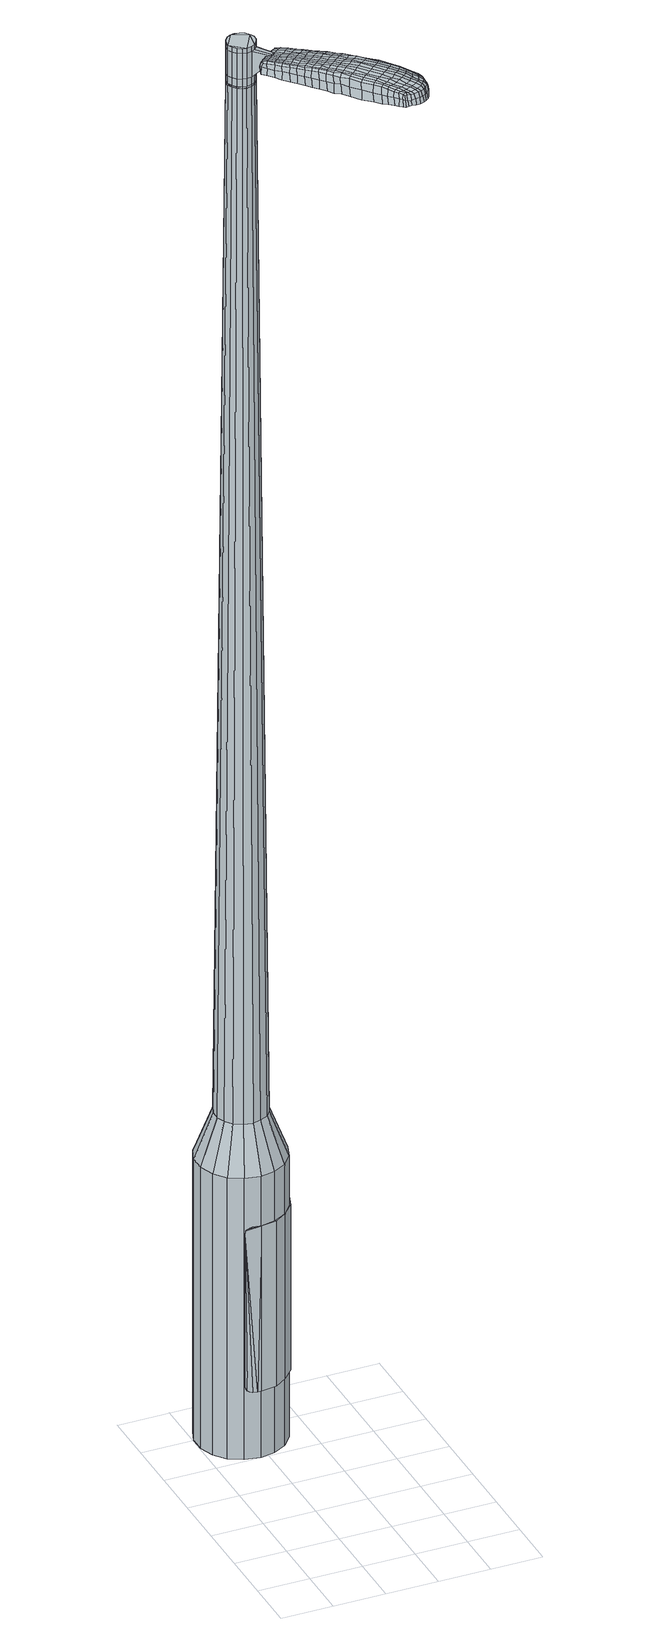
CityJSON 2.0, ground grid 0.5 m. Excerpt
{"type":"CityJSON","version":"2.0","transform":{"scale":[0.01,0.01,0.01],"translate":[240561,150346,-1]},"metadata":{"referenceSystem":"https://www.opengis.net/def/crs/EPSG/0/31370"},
"CityObjects":{
"object1":{"type":"GenericCityObject","attributes":{"cluster":942,"mean_distance_to_centroid":0.302,"new_centroid_x":240561.4,"new_centroid_y":150348.43,"mean_distance_to_camera":7.71,"H1":19.38,"H2":20.91,"Z_final":113.05,"cluster2":-1,"proj_x":240558.01,"proj_y":150351.28,"id_line":64293,"bearing_l":220.11,"distance":4.44,"orientation":"left","G_obj":310.11},"geometry":[{"type":"MultiSurface","lod":"2","boundaries":[[[0,1,2,3]],[[1,4,5,2]],[[4,6,7,5]],[[6,8,9,7]],[[8,10,11,9]],[[10,12,13,11]],[[12,14,15,13]],[[14,16,17,15]],[[16,18,19,17]],[[18,20,21,19]],[[20,22,23,21]],[[22,24,25,23]],[[24,26,27,25]],[[26,28,29,27]],[[28,30,31,29]],[[30,32,33,31]],[[32,34,35,33]],[[34,0,3,35]],[[36,37,38,39]],[[38,40,41,42]],[[41,43,42]],[[42,44,45,46]],[[45,47,46]],[[46,48,49,50]],[[49,51,50]],[[42,46,50,38]],[[50,52,39,38]],[[53,36,39]],[[2,5,7,35]],[[7,9,11,15]],[[11,13,15]],[[15,17,19,23]],[[19,21,23]],[[23,25,27,31]],[[27,29,31]],[[15,23,31,7]],[[31,33,35,7]],[[3,2,35]],[[1,0,54,55]],[[0,34,56,54]],[[34,32,57,56]],[[32,30,58,57]],[[30,28,59,58]],[[28,26,60,59]],[[26,24,61,60]],[[24,22,62,61]],[[22,20,63,62]],[[20,18,64,63]],[[18,16,65,64]],[[16,14,66,65]],[[14,12,67,66]],[[12,10,68,67]],[[10,8,69,68]],[[8,6,70,69]],[[6,4,71,70]],[[4,1,55,71]],[[55,54,72,73]],[[54,56,74,72]],[[56,57,75,74]],[[57,58,76,75]],[[58,59,77,76]],[[59,60,78,77]],[[60,61,79,78]],[[61,62,80,79]],[[62,63,81,80]],[[63,64,82,81]],[[64,65,83,82]],[[65,66,84,83]],[[66,67,85,84]],[[67,68,86,85]],[[68,69,87,86]],[[69,70,88,87]],[[70,71,89,88]],[[71,55,73,89]],[[90,91,92,73]],[[74,93,91,90]],[[94,95,93,74]],[[96,97,95,94]],[[77,98,97,96]],[[99,100,98,77]],[[79,101,100,99]],[[102,103,101,79]],[[81,104,103,102]],[[105,106,104,81]],[[83,107,106,105]],[[108,109,107,83]],[[110,111,109,108]],[[86,112,111,110]],[[113,114,112,86]],[[88,115,114,113]],[[116,117,115,88]],[[73,92,117,116]],[[118,119,120,121]],[[122,118,121,123]],[[124,122,123,125]],[[126,124,125,127]],[[128,126,127,129]],[[130,128,129,131]],[[132,130,131,133]],[[134,132,133,135]],[[136,134,135,137]],[[138,136,137,139]],[[140,138,139,141]],[[142,140,141,143]],[[144,142,143,145]],[[146,144,145,147]],[[148,146,147,149]],[[150,148,149,151]],[[72,90,73]],[[72,74,90]],[[75,94,74]],[[75,76,96,94]],[[76,77,96]],[[78,99,77]],[[78,79,99]],[[80,102,79]],[[80,81,102]],[[82,105,81]],[[82,83,105]],[[84,108,83]],[[84,85,110,108]],[[85,86,110]],[[87,113,86]],[[87,88,113]],[[89,116,88]],[[89,73,116]],[[152,92,91]],[[153,117,92]],[[153,115,117]],[[154,114,115]],[[154,112,114]],[[155,111,112]],[[155,156,109,111]],[[156,107,109]],[[157,106,107]],[[157,104,106]],[[158,103,104]],[[158,101,103]],[[159,100,101]],[[159,98,100]],[[160,97,98]],[[160,161,95,97]],[[161,93,95]],[[152,91,93]],[[39,52,150,162]],[[92,152,163,151]],[[53,39,162,119]],[[152,93,120,163]],[[36,53,119,118]],[[93,161,121,120]],[[37,36,118,122]],[[161,160,123,121]],[[38,37,122,124]],[[160,98,125,123]],[[40,38,124,126]],[[98,159,127,125]],[[41,40,126,128]],[[159,101,129,127]],[[43,41,128,130]],[[101,158,131,129]],[[42,43,130,132]],[[158,104,133,131]],[[44,42,132,134]],[[104,157,135,133]],[[45,44,134,136]],[[157,107,137,135]],[[47,45,136,138]],[[107,156,139,137]],[[46,47,138,140]],[[156,155,141,139]],[[48,46,140,142]],[[155,112,143,141]],[[49,48,142,144]],[[112,154,145,143]],[[51,49,144,146]],[[154,115,147,145]],[[50,51,146,148]],[[115,153,149,147]],[[52,50,148,150]],[[153,92,151,149]],[[150,151,164,165]],[[151,163,166,164]],[[163,120,167,166]],[[120,119,168,167]],[[119,162,169,168]],[[162,150,165,169]],[[170,171,172,173]],[[174,170,173,175]],[[170,174,176,177]],[[171,170,177,178]],[[179,180,181,182]],[[183,179,182,184]],[[179,183,185,186]],[[180,179,186,187]],[[188,189,190,191]],[[192,188,191,193]],[[188,192,194,195]],[[189,188,195,196]],[[197,198,199,200]],[[201,197,200,202]],[[197,201,203,204]],[[198,197,204,205]],[[206,207,208,209]],[[210,206,209,211]],[[206,210,212,213]],[[207,206,213,214]],[[215,216,217,218]],[[219,215,218,220]],[[215,219,221,222]],[[216,215,222,223]],[[224,225,226,227]],[[216,224,227,217]],[[224,216,223,228]],[[225,224,228,229]],[[230,231,232,233]],[[225,230,233,226]],[[230,225,229,234]],[[231,230,234,235]],[[236,174,175,237]],[[231,236,237,232]],[[236,231,235,238]],[[174,236,238,176]],[[239,240,241,242]],[[243,239,242,244]],[[239,243,245,246]],[[240,239,246,247]],[[248,249,250,251]],[[240,248,251,241]],[[248,240,247,252]],[[249,248,252,253]],[[254,255,256,257]],[[249,254,257,250]],[[254,249,253,258]],[[255,254,258,259]],[[260,261,262,263]],[[255,260,263,256]],[[260,255,259,264]],[[261,260,264,265]],[[266,171,178,267]],[[261,266,267,262]],[[266,261,265,268]],[[171,266,268,172]],[[269,270,271,272]],[[273,269,272,274]],[[269,273,275,276]],[[270,269,276,277]],[[278,279,280,281]],[[270,278,281,271]],[[278,270,277,282]],[[279,278,282,283]],[[284,285,286,287]],[[279,284,287,280]],[[284,279,283,288]],[[285,284,288,289]],[[290,183,184,291]],[[285,290,291,286]],[[290,285,289,292]],[[183,290,292,185]],[[293,294,295,296]],[[297,293,296,298]],[[293,297,299,300]],[[294,293,300,301]],[[302,303,304,305]],[[294,302,305,295]],[[302,294,301,306]],[[303,302,306,307]],[[308,309,310,311]],[[303,308,311,304]],[[308,303,307,312]],[[309,308,312,313]],[[314,315,316,317]],[[309,314,317,310]],[[314,309,313,318]],[[315,314,318,319]],[[320,180,187,321]],[[315,320,321,316]],[[320,315,319,322]],[[180,320,322,181]],[[323,209,208,324]],[[325,323,324,326]],[[323,325,327,328]],[[209,323,328,211]],[[329,325,326,330]],[[331,329,330,332]],[[329,331,333,334]],[[325,329,334,327]],[[335,331,332,336]],[[337,335,336,338]],[[335,337,339,340]],[[331,335,340,333]],[[341,337,338,342]],[[343,341,342,344]],[[341,343,345,346]],[[337,341,346,339]],[[347,343,344,348]],[[198,347,348,199]],[[347,198,205,349]],[[343,347,349,345]],[[350,351,196,195]],[[352,350,195,194]],[[350,352,353,354]],[[351,350,354,355]],[[356,357,355,354]],[[358,356,354,353]],[[356,358,359,360]],[[357,356,360,361]],[[362,363,361,360]],[[364,362,360,359]],[[362,364,365,366]],[[363,362,366,367]],[[368,369,367,366]],[[370,368,366,365]],[[368,370,203,201]],[[369,368,201,202]],[[371,372,373,374]],[[273,371,374,275]],[[371,273,274,375]],[[372,371,375,376]],[[377,192,193,378]],[[372,377,378,373]],[[377,372,376,379]],[[192,377,379,194]],[[380,381,382,383]],[[219,380,383,221]],[[380,219,220,384]],[[381,380,384,385]],[[386,387,388,389]],[[381,386,389,382]],[[386,381,385,390]],[[387,386,390,391]],[[392,189,196,393]],[[387,392,393,388]],[[392,387,391,394]],[[189,392,394,190]],[[395,396,397,398]],[[177,395,398,178]],[[395,177,176,399]],[[396,395,399,400]],[[401,402,403,404]],[[396,401,404,397]],[[401,396,400,405]],[[402,401,405,406]],[[407,200,199,408]],[[402,407,408,403]],[[407,402,406,409]],[[200,407,409,202]],[[410,411,412,413]],[[182,410,413,184]],[[410,182,181,414]],[[411,410,414,415]],[[416,204,203,417]],[[411,416,417,412]],[[416,411,415,418]],[[204,416,418,205]],[[419,420,421,422]],[[297,419,422,299]],[[419,297,298,423]],[[420,419,423,424]],[[425,210,211,426]],[[420,425,426,421]],[[425,420,424,427]],[[210,425,427,212]],[[428,429,430,431]],[[243,428,431,245]],[[428,243,244,432]],[[429,428,432,433]],[[434,435,436,437]],[[429,434,437,430]],[[434,429,433,438]],[[435,434,438,439]],[[440,207,214,441]],[[435,440,441,436]],[[440,435,439,442]],[[207,440,442,208]],[[443,444,433,432]],[[242,443,432,244]],[[443,242,241,445]],[[444,443,445,446]],[[447,448,439,438]],[[444,447,438,433]],[[447,444,446,449]],[[448,447,449,450]],[[451,324,208,442]],[[448,451,442,439]],[[451,448,450,452]],[[324,451,452,326]],[[453,454,455,456]],[[300,453,456,301]],[[453,300,299,422]],[[454,453,422,421]],[[457,328,327,458]],[[454,457,458,455]],[[457,454,421,426]],[[328,457,426,211]],[[459,460,446,445]],[[251,459,445,241]],[[459,251,250,461]],[[460,459,461,462]],[[463,464,450,449]],[[460,463,449,446]],[[463,460,462,465]],[[464,463,465,466]],[[467,330,326,452]],[[464,467,452,450]],[[467,464,466,468]],[[330,467,468,332]],[[469,470,471,472]],[[306,469,472,307]],[[469,306,301,456]],[[470,469,456,455]],[[473,334,333,474]],[[470,473,474,471]],[[473,470,455,458]],[[334,473,458,327]],[[475,476,462,461]],[[257,475,461,250]],[[475,257,256,477]],[[476,475,477,478]],[[479,480,466,465]],[[476,479,465,462]],[[479,476,478,481]],[[480,479,481,482]],[[483,336,332,468]],[[480,483,468,466]],[[483,480,482,484]],[[336,483,484,338]],[[485,486,487,488]],[[312,485,488,313]],[[485,312,307,472]],[[486,485,472,471]],[[489,340,339,490]],[[486,489,490,487]],[[489,486,471,474]],[[340,489,474,333]],[[491,492,478,477]],[[263,491,477,256]],[[491,263,262,493]],[[492,491,493,494]],[[495,496,482,481]],[[492,495,481,478]],[[495,492,494,497]],[[496,495,497,498]],[[499,342,338,484]],[[496,499,484,482]],[[499,496,498,500]],[[342,499,500,344]],[[501,502,503,504]],[[318,501,504,319]],[[501,318,313,488]],[[502,501,488,487]],[[505,346,345,506]],[[502,505,506,503]],[[505,502,487,490]],[[346,505,490,339]],[[507,508,494,493]],[[267,507,493,262]],[[507,267,178,398]],[[508,507,398,397]],[[509,510,498,497]],[[508,509,497,494]],[[509,508,397,404]],[[510,509,404,403]],[[511,348,344,500]],[[510,511,500,498]],[[511,510,403,408]],[[348,511,408,199]],[[512,513,415,414]],[[322,512,414,181]],[[512,322,319,504]],[[513,512,504,503]],[[514,349,205,418]],[[513,514,418,415]],[[514,513,503,506]],[[349,514,506,345]],[[515,516,376,375]],[[272,515,375,274]],[[515,272,271,517]],[[516,515,517,518]],[[519,352,194,379]],[[516,519,379,376]],[[519,516,518,520]],[[352,519,520,353]],[[521,522,523,524]],[[222,521,524,223]],[[521,222,221,383]],[[522,521,383,382]],[[525,526,527,528]],[[522,525,528,523]],[[525,522,382,389]],[[526,525,389,388]],[[529,351,355,530]],[[526,529,530,527]],[[529,526,388,393]],[[351,529,393,196]],[[531,532,518,517]],[[281,531,517,271]],[[531,281,280,533]],[[532,531,533,534]],[[535,358,353,520]],[[532,535,520,518]],[[535,532,534,536]],[[358,535,536,359]],[[537,538,539,540]],[[228,537,540,229]],[[537,228,223,524]],[[538,537,524,523]],[[541,542,543,544]],[[538,541,544,539]],[[541,538,523,528]],[[542,541,528,527]],[[545,357,361,546]],[[542,545,546,543]],[[545,542,527,530]],[[357,545,530,355]],[[547,548,534,533]],[[287,547,533,280]],[[547,287,286,549]],[[548,547,549,550]],[[551,364,359,536]],[[548,551,536,534]],[[551,548,550,552]],[[364,551,552,365]],[[553,554,555,556]],[[234,553,556,235]],[[553,234,229,540]],[[554,553,540,539]],[[557,558,559,560]],[[554,557,560,555]],[[557,554,539,544]],[[558,557,544,543]],[[561,363,367,562]],[[558,561,562,559]],[[561,558,543,546]],[[363,561,546,361]],[[563,564,550,549]],[[291,563,549,286]],[[563,291,184,413]],[[564,563,413,412]],[[565,370,365,552]],[[564,565,552,550]],[[565,564,412,417]],[[370,565,417,203]],[[566,567,400,399]],[[238,566,399,176]],[[566,238,235,556]],[[567,566,556,555]],[[568,569,406,405]],[[567,568,405,400]],[[568,567,555,560]],[[569,568,560,559]],[[570,369,202,409]],[[569,570,409,406]],[[570,569,559,562]],[[369,570,562,367]],[[571,572,573,574]],[[574,573,575,576]],[[577,575,573,578]],[[578,573,572,579]],[[580,581,582,583]],[[583,582,584,585]],[[586,584,582,587]],[[587,582,581,588]],[[589,590,591,592]],[[592,591,593,594]],[[595,593,591,596]],[[596,591,590,597]],[[598,599,600,601]],[[601,600,602,603]],[[604,602,600,605]],[[605,600,599,606]],[[607,608,609,610]],[[610,609,611,612]],[[613,611,609,614]],[[614,609,608,615]],[[616,617,618,619]],[[619,618,620,621]],[[622,620,618,623]],[[623,618,617,624]],[[625,626,627,628]],[[628,627,617,616]],[[624,617,627,629]],[[629,627,626,630]],[[631,632,633,634]],[[634,633,626,625]],[[630,626,633,635]],[[635,633,632,636]],[[576,575,637,638]],[[638,637,632,631]],[[636,632,637,639]],[[639,637,575,577]],[[640,641,642,643]],[[643,642,644,645]],[[646,644,642,647]],[[647,642,641,648]],[[649,650,651,652]],[[652,651,641,640]],[[648,641,651,653]],[[653,651,650,654]],[[655,656,657,658]],[[658,657,650,649]],[[654,650,657,659]],[[659,657,656,660]],[[661,662,663,664]],[[664,663,656,655]],[[660,656,663,665]],[[665,663,662,666]],[[579,572,667,668]],[[668,667,662,661]],[[666,662,667,669]],[[669,667,572,571]],[[670,671,672,673]],[[673,672,674,675]],[[676,674,672,677]],[[677,672,671,678]],[[679,680,681,682]],[[682,681,671,670]],[[678,671,681,683]],[[683,681,680,684]],[[685,686,687,688]],[[688,687,680,679]],[[684,680,687,689]],[[689,687,686,690]],[[585,584,691,692]],[[692,691,686,685]],[[690,686,691,693]],[[693,691,584,586]],[[694,695,696,697]],[[697,696,698,699]],[[700,698,696,701]],[[701,696,695,702]],[[703,704,705,706]],[[706,705,695,694]],[[702,695,705,707]],[[707,705,704,708]],[[709,710,711,712]],[[712,711,704,703]],[[708,704,711,713]],[[713,711,710,714]],[[715,716,717,718]],[[718,717,710,709]],[[714,710,717,719]],[[719,717,716,720]],[[588,581,721,722]],[[722,721,716,715]],[[720,716,721,723]],[[723,721,581,580]],[[607,610,724,725]],[[725,724,726,727]],[[728,726,724,168]],[[168,724,610,612]],[[727,726,729,730]],[[730,729,731,732]],[[733,731,729,734]],[[734,729,726,728]],[[732,731,735,736]],[[736,735,737,738]],[[739,737,735,740]],[[740,735,731,733]],[[738,737,741,742]],[[742,741,743,744]],[[745,743,741,746]],[[746,741,737,739]],[[744,743,747,748]],[[748,747,599,598]],[[606,599,747,749]],[[749,747,743,745]],[[597,750,751,596]],[[596,751,752,595]],[[753,752,751,754]],[[754,751,750,755]],[[755,756,757,754]],[[754,757,758,753]],[[759,758,757,760]],[[760,757,756,761]],[[761,762,763,760]],[[760,763,764,759]],[[765,764,763,766]],[[766,763,762,767]],[[767,768,769,766]],[[766,769,770,765]],[[604,770,769,602]],[[602,769,768,603]],[[771,772,773,774]],[[774,773,674,676]],[[675,674,773,775]],[[775,773,772,776]],[[594,593,777,778]],[[778,777,772,771]],[[776,772,777,779]],[[779,777,593,595]],[[780,781,782,783]],[[783,782,620,622]],[[621,620,782,784]],[[784,782,781,785]],[[786,787,788,789]],[[789,788,781,780]],[[785,781,788,790]],[[790,788,787,791]],[[597,590,792,793]],[[793,792,787,786]],[[791,787,792,794]],[[794,792,590,589]],[[795,796,797,798]],[[798,797,578,579]],[[577,578,797,799]],[[799,797,796,800]],[[801,802,803,804]],[[804,803,796,795]],[[800,796,803,805]],[[805,803,802,806]],[[598,601,807,808]],[[808,807,802,801]],[[806,802,807,809]],[[809,807,601,603]],[[810,811,812,813]],[[813,812,583,585]],[[580,583,812,814]],[[814,812,811,815]],[[604,605,816,817]],[[817,816,811,810]],[[815,811,816,818]],[[818,816,605,606]],[[819,820,821,822]],[[822,821,698,700]],[[699,698,821,823]],[[823,821,820,824]],[[612,611,825,826]],[[826,825,820,819]],[[824,820,825,827]],[[827,825,611,613]],[[828,829,830,831]],[[831,830,644,646]],[[645,644,830,832]],[[832,830,829,833]],[[834,835,836,837]],[[837,836,829,828]],[[833,829,836,838]],[[838,836,835,839]],[[615,608,840,841]],[[841,840,835,834]],[[839,835,840,842]],[[842,840,608,607]],[[833,843,844,832]],[[832,844,643,645]],[[640,643,844,845]],[[845,844,843,846]],[[839,847,848,838]],[[838,848,843,833]],[[846,843,848,849]],[[849,848,847,850]],[[607,725,851,842]],[[842,851,847,839]],[[850,847,851,852]],[[852,851,725,727]],[[853,854,855,856]],[[856,855,701,702]],[[700,701,855,822]],[[822,855,854,819]],[[728,168,857,858]],[[858,857,854,853]],[[819,854,857,826]],[[826,857,168,612]],[[846,859,860,845]],[[845,860,652,640]],[[649,652,860,861]],[[860,859,861]],[[850,862,863,849]],[[849,863,859,846]],[[861,859,863,864]],[[864,863,862,865]],[[727,730,866,852]],[[852,866,862,850]],[[865,862,866,867]],[[867,866,730,732]],[[868,869,870,871]],[[871,870,707,708]],[[702,707,870,856]],[[856,870,869,853]],[[733,734,872,873]],[[873,872,869,868]],[[853,869,872,858]],[[858,872,734,728]],[[874,875,861]],[[861,875,658,649]],[[655,658,875,876]],[[875,874,876]],[[865,877,878,864]],[[864,878,874,861]],[[876,874,878,879]],[[879,878,877,880]],[[732,736,881,867]],[[867,881,877,865]],[[880,877,881,882]],[[882,881,736,738]],[[883,884,885,886]],[[886,885,713,714]],[[708,713,885,871]],[[871,885,884,868]],[[739,740,887,888]],[[888,887,884,883]],[[868,884,887,873]],[[873,887,740,733]],[[889,890,876]],[[876,890,664,655]],[[661,664,890,891]],[[891,890,889,892]],[[880,893,894,879]],[[879,894,889,876]],[[892,889,894,895]],[[895,894,893,896]],[[738,742,897,882]],[[882,897,893,880]],[[896,893,897,898]],[[898,897,742,744]],[[899,900,901,902]],[[902,901,719,720]],[[714,719,901,886]],[[886,901,900,883]],[[745,746,903,904]],[[904,903,900,899]],[[883,900,903,888]],[[888,903,746,739]],[[892,905,906,891]],[[891,906,668,661]],[[579,668,906,798]],[[798,906,905,795]],[[896,907,908,895]],[[895,908,905,892]],[[795,905,908,804]],[[804,908,907,801]],[[744,748,909,898]],[[898,909,907,896]],[[801,907,909,808]],[[808,909,748,598]],[[815,910,911,814]],[[814,911,723,580]],[[720,723,911,902]],[[902,911,910,899]],[[606,749,912,818]],[[818,912,910,815]],[[899,910,912,904]],[[904,912,749,745]],[[776,913,914,775]],[[775,914,673,675]],[[670,673,914,915]],[[915,914,913,916]],[[595,752,917,779]],[[779,917,913,776]],[[916,913,917,918]],[[918,917,752,753]],[[919,920,921,922]],[[922,921,623,624]],[[622,623,921,783]],[[783,921,920,780]],[[923,924,925,926]],[[926,925,920,919]],[[780,920,925,789]],[[789,925,924,786]],[[755,750,927,928]],[[928,927,924,923]],[[786,924,927,793]],[[793,927,750,597]],[[916,929,930,915]],[[915,930,682,670]],[[679,682,930,931]],[[931,930,929,932]],[[753,758,933,918]],[[918,933,929,916]],[[932,929,933,934]],[[934,933,758,759]],[[935,936,937,938]],[[938,937,629,630]],[[624,629,937,922]],[[922,937,936,919]],[[939,940,941,942]],[[942,941,936,935]],[[919,936,941,926]],[[926,941,940,923]],[[761,756,943,944]],[[944,943,940,939]],[[923,940,943,928]],[[928,943,756,755]],[[932,945,946,931]],[[931,946,688,679]],[[685,688,946,947]],[[947,946,945,948]],[[759,764,949,934]],[[934,949,945,932]],[[948,945,949,950]],[[950,949,764,765]],[[951,952,953,954]],[[954,953,635,636]],[[630,635,953,938]],[[938,953,952,935]],[[955,956,957,958]],[[958,957,952,951]],[[935,952,957,942]],[[942,957,956,939]],[[767,762,959,960]],[[960,959,956,955]],[[939,956,959,944]],[[944,959,762,761]],[[948,961,962,947]],[[947,962,692,685]],[[585,692,962,813]],[[813,962,961,810]],[[765,770,963,950]],[[950,963,961,948]],[[810,961,963,817]],[[817,963,770,604]],[[800,964,965,799]],[[799,965,639,577]],[[636,639,965,954]],[[954,965,964,951]],[[806,966,967,805]],[[805,967,964,800]],[[951,964,967,958]],[[958,967,966,955]],[[603,768,968,809]],[[809,968,966,806]],[[955,966,968,960]],[[960,968,768,767]],[[571,574,173,172]],[[574,576,175,173]],[[586,587,186,185]],[[587,588,187,186]],[[589,592,191,190]],[[592,594,193,191]],[[613,614,213,212]],[[614,615,214,213]],[[616,619,218,217]],[[619,621,220,218]],[[625,628,227,226]],[[628,616,217,227]],[[631,634,233,232]],[[634,625,226,233]],[[576,638,237,175]],[[638,631,232,237]],[[646,647,246,245]],[[647,648,247,246]],[[648,653,252,247]],[[653,654,253,252]],[[654,659,258,253]],[[659,660,259,258]],[[660,665,264,259]],[[665,666,265,264]],[[666,669,268,265]],[[669,571,172,268]],[[676,677,276,275]],[[677,678,277,276]],[[678,683,282,277]],[[683,684,283,282]],[[684,689,288,283]],[[689,690,289,288]],[[690,693,292,289]],[[693,586,185,292]],[[694,697,296,295]],[[697,699,298,296]],[[703,706,305,304]],[[706,694,295,305]],[[709,712,311,310]],[[712,703,304,311]],[[715,718,317,316]],[[718,709,310,317]],[[588,722,321,187]],[[722,715,316,321]],[[771,774,374,373]],[[774,676,275,374]],[[594,778,378,193]],[[778,771,373,378]],[[621,784,384,220]],[[784,785,385,384]],[[785,790,390,385]],[[790,791,391,390]],[[791,794,394,391]],[[794,589,190,394]],[[699,823,423,298]],[[823,824,424,423]],[[824,827,427,424]],[[827,613,212,427]],[[828,831,431,430]],[[831,646,245,431]],[[834,837,437,436]],[[837,828,430,437]],[[615,841,441,214]],[[841,834,436,441]],[[969,970,971,972]],[[973,974,972,971]],[[975,976,977,978]],[[979,980,981,982]],[[970,983,984,971]],[[985,973,971,984]],[[986,975,978,987]],[[988,989,980,979]],[[983,990,991,984]],[[991,992,985,984]],[[993,986,987,994]],[[995,989,988,996]],[[990,997,998,991]],[[998,999,992,991]],[[1000,993,994,1001]],[[1002,995,996,1003]],[[1004,1005,1006,1007]],[[1008,1009,1005,1004]],[[1008,1010,1011,1009]],[[1010,1012,1013,1011]],[[1014,1015,1016,1017]],[[1018,1019,1015,1014]],[[1020,1021,1019,1018]],[[1022,1023,1021,1020]],[[1017,1006,1005,1014]],[[1014,1005,1009,1018]],[[1009,1011,1020,1018]],[[1011,1013,1022,1020]],[[978,977,974,973]],[[987,978,973,985]],[[992,994,987,985]],[[999,1001,994,992]],[[979,982,976,975]],[[988,979,975,986]],[[996,988,986,993]],[[1003,996,993,1000]],[[980,1004,1007,981]],[[989,1008,1004,980]],[[1010,1008,989,995]],[[1012,1010,995,1002]],[[1024,1025,1026,1027]],[[1026,1028,1029,1030]],[[1026,1030,1031,1032]],[[1026,1032,1027]],[[1033,1024,1027,1034]],[[1035,1034,1027,1036]],[[1037,1036,1027]],[[1038,1026,1025,1039]],[[1040,1038,1039,1041]],[[1042,1040,1041,1043]],[[1044,1042,1043,1045]],[[1046,1044,1045,1047]],[[1047,1048,1049,1050]],[[1047,1050,1051,1052]],[[1047,1052,1053,1054]],[[1053,1055,1056,1057]],[[1053,1057,1058,1059]],[[1053,1059,1054]],[[1047,1054,1046]],[[1060,1061,1025,1024]],[[1062,1063,1028,1026]],[[1064,1065,1037,1027]],[[1061,1066,1039,1025]],[[1067,1062,1026,1038]],[[1066,1068,1041,1039]],[[1069,1067,1038,1040]],[[1068,1070,1043,1041]],[[1071,1069,1040,1042]],[[1070,1072,1045,1043]],[[1073,1071,1042,1044]],[[1072,1074,1047,1045]],[[1075,1073,1044,1046]],[[1074,1076,1048,1047]],[[1077,1078,1055,1053]],[[1079,1075,1046,1054]],[[1049,1048,1076,1080]],[[1050,1049,1080,1081]],[[1051,1050,1081,1082]],[[1052,1051,1082,1083]],[[1053,1052,1083,1077]],[[1084,1060,1024,1033]],[[1085,1084,1033,1034]],[[1086,1085,1034,1035]],[[1087,1086,1035,1036]],[[1065,1087,1036,1037]],[[1029,1028,1063,1088]],[[1056,1055,1078,1089]],[[1030,1029,1088,1090]],[[1031,1030,1090,1091]],[[1032,1031,1091,1092]],[[1027,1032,1092,1064]],[[1057,1056,1089,1093]],[[1058,1057,1093,1094]],[[1059,1058,1094,1095]],[[1054,1059,1095,1079]]]}]}
},
"vertices":[
[70,210,384],[57,203,384],[57,203,96],[70,210,96],[43,200,384],[43,200,96],[28,203,384],[28,203,96],[15,210,384],[15,210,96],[6,221,384],[6,221,96],[1,235,384],[1,235,96],[1,250,384],[1,250,96],[6,264,384],[6,264,96],[15,275,384],[15,275,96],[28,282,384],[28,282,96],[42,285,384],[42,285,96],[57,282,384],[57,282,96],[70,275,384],[70,275,96],[79,264,384],[79,264,96],[84,250,384],[84,250,96],[84,235,384],[84,235,96],[79,221,384],[79,221,96],[56,240,1524],[56,245,1524],[54,249,1524],[51,232,1524],[51,253,1524],[47,255,1524],[38,255,1524],[42,256,1524],[34,253,1524],[31,249,1524],[29,240,1524],[29,245,1524],[31,236,1524],[34,232,1524],[42,229,1524],[38,230,1524],[47,230,1524],[54,236,1524],[59,223,429],[51,219,429],[64,230,429],[67,238,429],[67,247,429],[64,255,429],[59,262,429],[51,266,429],[42,268,429],[34,266,429],[26,262,429],[21,255,429],[18,247,429],[18,238,429],[21,230,429],[26,223,429],[34,219,429],[43,217,429],[51,232,1483],[47,230,1483],[54,236,1483],[56,240,1483],[56,245,1483],[54,249,1483],[51,253,1483],[47,255,1483],[42,256,1483],[38,255,1483],[34,253,1483],[31,249,1483],[29,245,1483],[29,240,1483],[31,236,1483],[34,232,1483],[38,230,1483],[42,229,1483],[51,233,1483],[51,233,1485],[47,230,1485],[54,236,1485],[55,240,1483],[55,240,1485],[55,245,1483],[55,245,1485],[54,249,1485],[51,252,1483],[51,252,1485],[47,255,1485],[42,255,1483],[42,255,1485],[38,255,1485],[34,252,1483],[34,252,1485],[31,249,1485],[30,245,1483],[30,245,1485],[30,240,1483],[30,240,1485],[31,236,1485],[34,233,1483],[34,233,1485],[38,230,1485],[42,230,1483],[42,230,1485],[56,240,1519],[54,236,1519],[54,236,1493],[56,240,1493],[56,245,1519],[56,245,1493],[54,249,1519],[54,249,1493],[51,253,1519],[51,253,1493],[47,255,1519],[47,255,1493],[42,256,1519],[42,256,1493],[38,255,1519],[38,255,1493],[34,253,1519],[34,253,1493],[31,249,1519],[31,249,1493],[29,245,1519],[29,245,1493],[29,240,1519],[29,240,1493],[31,236,1519],[31,236,1493],[34,232,1519],[34,232,1493],[38,230,1519],[38,230,1493],[42,229,1519],[42,229,1493],[47,230,1519],[47,230,1493],[51,232,1485],[42,229,1485],[34,232,1485],[29,240,1485],[29,245,1485],[34,253,1485],[42,256,1485],[51,253,1485],[56,245,1485],[56,240,1485],[51,232,1519],[51,232,1493],[61,216,1513],[61,216,1518],[63,218,1513],[66,220,1513],[66,220,1518],[63,218,1518],[96,149,1519],[92,154,1518],[91,152,1509],[96,147,1510],[101,142,1519],[101,140,1510],[102,144,1526],[96,150,1525],[92,156,1525],[126,173,1519],[121,179,1518],[119,178,1525],[124,173,1525],[131,167,1519],[130,167,1526],[133,167,1510],[128,173,1510],[123,179,1509],[159,106,1519],[157,104,1519],[157,103,1513],[160,105,1513],[162,109,1519],[162,109,1513],[161,110,1524],[158,107,1524],[156,105,1524],[112,163,1530],[107,168,1529],[104,166,1529],[109,160,1530],[118,156,1531],[115,153,1531],[120,158,1530],[114,165,1530],[110,170,1529],[59,224,1512],[57,222,1512],[58,222,1517],[60,223,1517],[62,226,1512],[62,225,1517],[63,226,1506],[60,223,1506],[58,222,1506],[135,104,1519],[133,106,1519],[132,105,1512],[135,103,1512],[137,103,1518],[137,101,1512],[137,104,1522],[136,105,1523],[133,108,1524],[129,110,1519],[125,114,1519],[125,112,1512],[129,108,1512],[130,111,1524],[126,115,1525],[121,118,1519],[116,124,1519],[116,122,1511],[121,116,1511],[122,120,1526],[117,126,1526],[109,133,1519],[108,131,1510],[109,134,1526],[52,208,1513],[56,202,1513],[57,203,1518],[52,209,1517],[49,213,1512],[50,212,1516],[48,211,1506],[51,206,1507],[56,200,1507],[61,196,1514],[65,190,1515],[66,191,1520],[61,197,1519],[60,194,1507],[65,188,1507],[70,184,1515],[74,178,1516],[75,179,1522],[70,185,1521],[69,182,1508],[74,176,1508],[78,172,1517],[83,166,1517],[83,168,1524],[79,173,1523],[78,170,1508],[82,164,1509],[87,160,1518],[88,162,1524],[87,158,1509],[163,127,1519],[161,129,1519],[160,129,1524],[162,126,1523],[164,124,1518],[163,124,1522],[166,125,1512],[165,127,1512],[163,130,1512],[158,133,1519],[155,138,1519],[154,138,1525],[157,133,1524],[160,134,1512],[157,138,1512],[151,143,1519],[146,149,1519],[145,149,1526],[150,143,1526],[153,143,1511],[148,149,1511],[139,158,1519],[137,158,1526],[141,158,1510],[75,227,1513],[80,222,1513],[82,222,1507],[76,227,1507],[71,231,1512],[72,231,1506],[71,230,1516],[74,227,1517],[79,221,1518],[85,216,1514],[90,211,1515],[92,211,1507],[87,216,1507],[84,216,1519],[89,211,1520],[96,205,1515],[101,200,1516],[103,200,1508],[97,205,1508],[94,205,1521],[99,200,1522],[106,195,1517],[111,189,1517],[113,189,1509],[108,195,1508],[104,194,1523],[109,189,1524],[116,184,1518],[118,184,1509],[114,184,1524],[64,219,1519],[62,217,1519],[68,213,1520],[66,212,1520],[71,215,1520],[66,221,1519],[73,208,1522],[71,206,1522],[78,202,1523],[76,200,1523],[81,204,1523],[76,210,1521],[83,196,1524],[81,194,1524],[88,191,1525],[85,189,1525],[90,193,1525],[85,198,1524],[93,185,1526],[90,183,1526],[97,179,1527],[95,177,1527],[100,182,1527],[95,187,1526],[102,174,1528],[100,172,1528],[105,176,1528],[156,109,1527],[154,107,1527],[159,113,1526],[156,116,1527],[154,113,1528],[151,111,1528],[149,118,1529],[147,115,1529],[152,121,1528],[148,126,1530],[145,123,1530],[142,121,1530],[140,129,1531],[137,127,1531],[143,132,1530],[137,139,1531],[134,136,1531],[131,134,1531],[126,146,1531],[123,143,1531],[129,148,1531],[165,122,1518],[165,119,1519],[166,119,1513],[166,122,1513],[163,123,1523],[163,120,1523],[164,114,1519],[164,114,1513],[162,115,1524],[139,102,1518],[142,101,1518],[142,103,1523],[139,103,1523],[139,100,1513],[142,100,1513],[146,101,1519],[150,101,1519],[149,102,1524],[145,102,1523],[146,100,1513],[150,100,1513],[153,102,1519],[152,103,1524],[154,101,1513],[98,152,1528],[99,153,1528],[95,158,1528],[93,157,1527],[103,145,1528],[105,146,1529],[101,154,1529],[104,156,1530],[99,162,1529],[97,160,1528],[107,147,1529],[110,149,1530],[106,158,1530],[102,164,1529],[112,151,1531],[122,172,1528],[121,171,1529],[127,164,1529],[128,166,1528],[118,178,1527],[116,176,1528],[118,168,1529],[124,161,1530],[113,173,1528],[69,232,1512],[67,230,1512],[68,229,1517],[69,230,1517],[70,232,1506],[68,230,1506],[65,228,1512],[65,227,1517],[66,228,1506],[48,215,1512],[49,216,1512],[49,215,1506],[48,213,1506],[49,214,1517],[51,215,1517],[51,217,1512],[53,219,1512],[54,218,1506],[51,216,1506],[52,217,1517],[54,218,1517],[55,221,1512],[56,220,1506],[56,220,1517],[53,210,1519],[54,211,1519],[57,204,1520],[59,205,1520],[56,212,1519],[58,214,1519],[60,207,1520],[62,208,1520],[60,216,1519],[64,210,1520],[73,226,1519],[71,225,1519],[76,220,1520],[78,221,1520],[69,223,1519],[74,218,1520],[62,198,1521],[63,199,1521],[66,192,1522],[68,193,1522],[65,201,1521],[67,202,1521],[70,195,1522],[72,197,1523],[69,204,1522],[74,198,1523],[83,215,1521],[81,214,1521],[86,209,1522],[88,210,1522],[78,212,1521],[83,206,1522],[71,186,1523],[72,187,1523],[75,180,1524],[77,182,1524],[74,189,1523],[76,191,1524],[79,183,1525],[81,185,1525],[79,193,1524],[83,187,1525],[93,204,1523],[91,203,1523],[96,198,1524],[98,199,1524],[88,201,1524],[93,195,1525],[80,175,1525],[81,176,1525],[84,169,1526],[86,170,1526],[83,177,1526],[86,179,1526],[88,172,1527],[90,173,1527],[88,181,1526],[93,175,1527],[103,194,1525],[101,192,1525],[106,187,1526],[108,188,1526],[98,190,1526],[103,184,1527],[89,163,1527],[90,164,1527],[92,166,1527],[95,168,1528],[97,170,1528],[113,183,1527],[111,181,1527],[108,179,1528],[162,124,1525],[162,122,1525],[160,127,1526],[159,125,1526],[161,117,1526],[158,121,1527],[138,105,1525],[140,104,1525],[137,107,1526],[135,108,1525],[143,104,1525],[147,104,1526],[144,108,1527],[140,107,1526],[150,105,1526],[147,109,1527],[157,132,1526],[156,129,1527],[153,137,1527],[152,134,1528],[154,125,1528],[150,130,1529],[131,111,1526],[134,111,1527],[129,116,1528],[127,116,1527],[137,111,1527],[140,112,1528],[135,117,1529],[132,116,1528],[143,113,1528],[139,119,1530],[149,141,1528],[148,139,1529],[144,148,1528],[143,146,1529],[146,136,1529],[140,142,1530],[123,120,1528],[125,121,1528],[120,127,1529],[118,126,1528],[128,121,1529],[131,123,1530],[125,130,1530],[122,128,1530],[134,124,1530],[128,131,1531],[136,157,1529],[135,155,1529],[132,152,1530],[110,135,1528],[112,136,1529],[115,138,1530],[117,139,1530],[120,141,1531],[93,153,1509],[93,155,1518],[98,150,1518],[97,148,1509],[103,143,1519],[103,141,1510],[103,145,1525],[98,152,1525],[94,157,1525],[118,177,1525],[119,177,1518],[124,172,1518],[122,172,1525],[130,166,1519],[128,165,1525],[132,165,1510],[126,172,1509],[121,177,1509],[156,105,1513],[155,105,1519],[158,107,1519],[158,107,1513],[160,110,1519],[161,110,1513],[159,111,1524],[157,109,1524],[154,107,1524],[105,166,1528],[107,168,1528],[112,162,1529],[109,160,1529],[118,155,1529],[115,153,1529],[120,158,1529],[114,164,1529],[110,170,1528],[59,220,1516],[59,221,1512],[61,222,1512],[61,222,1516],[63,224,1512],[64,223,1516],[64,224,1506],[62,222,1506],[59,220,1506],[134,106,1512],[134,108,1519],[136,106,1518],[136,104,1512],[138,105,1518],[138,103,1512],[138,106,1522],[137,107,1523],[135,109,1523],[126,113,1512],[127,115,1519],[131,111,1519],[130,110,1512],[131,112,1524],[127,117,1525],[117,123,1511],[118,125,1519],[123,120,1519],[122,118,1511],[123,121,1525],[118,127,1526],[110,134,1519],[110,132,1510],[111,136,1526],[58,204,1518],[58,203,1513],[53,209,1513],[54,210,1517],[50,213,1512],[52,213,1515],[50,212,1506],[53,207,1506],[58,201,1507],[67,192,1520],[67,191,1514],[62,197,1514],[63,198,1519],[62,195,1507],[66,189,1507],[76,180,1522],[76,179,1516],[71,185,1515],[72,186,1521],[71,183,1508],[75,177,1508],[85,169,1523],[84,167,1517],[80,173,1516],[81,174,1522],[80,171,1508],[84,165,1508],[89,161,1517],[89,163,1524],[88,159,1509],[158,128,1523],[159,128,1519],[161,126,1518],[160,125,1523],[162,124,1518],[161,124,1522],[164,124,1512],[163,126,1512],[161,129,1512],[152,137,1525],[153,137,1519],[157,132,1519],[155,132,1524],[158,132,1512],[155,137,1512],[143,148,1526],[145,148,1519],[150,142,1519],[148,141,1525],[152,142,1511],[147,148,1511],[138,157,1519],[136,156,1526],[139,157,1510],[80,220,1507],[79,220,1513],[74,226,1513],[75,226,1506],[70,229,1512],[71,229,1506],[70,228,1515],[73,225,1517],[77,220,1518],[91,209,1507],[89,209,1514],[84,215,1514],[86,215,1507],[83,215,1519],[88,209,1520],[101,199,1508],[99,199,1516],[94,204,1515],[96,204,1508],[93,204,1521],[98,198,1522],[111,188,1508],[109,188,1517],[104,193,1516],[106,193,1508],[103,193,1522],[108,188,1523],[114,182,1517],[116,182,1509],[113,182,1524],[64,218,1518],[62,217,1518],[69,213,1519],[67,211,1519],[71,215,1519],[74,207,1520],[72,205,1520],[78,201,1521],[76,200,1521],[81,203,1521],[76,209,1520],[83,196,1523],[81,194,1523],[88,190,1524],[86,188,1524],[90,192,1524],[86,198,1523],[93,185,1525],[91,183,1525],[98,179,1526],[95,177,1526],[100,181,1526],[95,187,1525],[102,173,1527],[100,171,1527],[105,175,1527],[153,108,1526],[155,110,1526],[158,113,1525],[155,116,1526],[153,113,1526],[150,111,1526],[146,116,1528],[149,118,1528],[151,121,1527],[147,127,1528],[144,124,1529],[142,121,1529],[137,127,1530],[140,129,1530],[142,132,1529],[137,139,1530],[134,136,1530],[131,134,1530],[123,143,1530],[126,146,1530],[129,148,1530],[164,120,1513],[162,120,1518],[163,122,1518],[164,122,1512],[161,123,1523],[161,120,1523],[161,115,1519],[162,115,1513],[160,116,1523],[142,105,1523],[142,103,1518],[140,104,1518],[140,105,1523],[139,102,1512],[142,102,1512],[148,104,1523],[149,103,1519],[145,103,1519],[145,104,1523],[145,102,1513],[149,102,1513],[152,104,1519],[151,105,1524],[153,103,1513],[95,158,1527],[100,153,1527],[99,152,1527],[94,158,1526],[104,146,1527],[105,146,1528],[100,162,1528],[104,156,1528],[102,154,1528],[98,160,1527],[107,148,1528],[110,149,1529],[107,158,1529],[102,164,1528],[113,151,1529],[126,164,1528],[120,170,1527],[122,171,1527],[127,165,1527],[117,176,1526],[116,175,1527],[118,167,1528],[123,161,1528],[113,173,1527],[69,228,1516],[69,229,1512],[69,230,1512],[69,229,1516],[70,230,1506],[70,229,1506],[66,227,1512],[66,226,1516],[67,226,1506],[51,213,1506],[51,214,1512],[50,214,1512],[50,213,1506],[51,213,1516],[52,214,1516],[55,216,1506],[55,217,1512],[53,216,1512],[53,214,1506],[54,215,1516],[56,217,1516],[57,219,1512],[57,218,1506],[58,218,1516],[55,210,1518],[54,210,1518],[59,204,1519],[59,205,1519],[58,213,1518],[57,212,1518],[61,206,1519],[63,208,1519],[60,215,1518],[65,210,1519],[76,219,1519],[72,224,1518],[72,225,1518],[77,220,1519],[69,222,1518],[74,217,1519],[64,199,1520],[63,198,1520],[68,193,1521],[68,202,1520],[66,200,1520],[70,195,1521],[72,196,1521],[70,204,1520],[74,198,1521],[86,208,1521],[81,214,1520],[82,214,1520],[87,209,1521],[79,211,1520],[84,206,1521],[73,187,1522],[72,187,1522],[77,181,1523],[77,191,1522],[75,189,1522],[79,183,1523],[82,185,1524],[79,192,1523],[84,187,1524],[96,197,1523],[91,202,1522],[92,203,1522],[97,198,1523],[89,200,1522],[93,195,1523],[82,176,1524],[81,175,1524],[86,169,1525],[86,170,1525],[86,179,1525],[84,177,1524],[89,171,1525],[91,173,1526],[88,181,1525],[93,175,1526],[106,186,1525],[101,192,1524],[102,192,1524],[107,187,1525],[98,189,1524],[103,184,1525],[91,164,1526],[90,163,1526],[95,168,1527],[93,166,1526],[98,169,1527],[111,181,1526],[112,182,1526],[108,178,1526],[160,122,1524],[160,124,1524],[158,127,1525],[158,125,1525],[159,118,1525],[157,121,1525],[138,108,1525],[140,106,1524],[138,107,1524],[136,109,1525],[144,109,1526],[147,106,1525],[143,106,1524],[141,108,1525],[150,107,1525],[147,110,1526],[155,129,1526],[155,131,1526],[152,136,1526],[151,134,1527],[153,125,1526],[149,130,1527],[130,117,1527],[134,112,1526],[132,113,1526],[128,117,1526],[136,118,1528],[140,113,1527],[137,112,1526],[133,117,1527],[143,114,1527],[139,120,1528],[147,139,1527],[148,141,1527],[143,147,1527],[142,145,1528],[145,136,1528],[140,142,1529],[120,128,1528],[126,121,1527],[124,121,1527],[119,127,1527],[126,130,1529],[131,123,1529],[128,122,1528],[123,129,1528],[134,125,1529],[129,132,1530],[134,154,1528],[135,156,1528],[132,151,1529],[113,137,1528],[112,136,1528],[118,140,1529],[115,138,1529],[121,141,1530],[50,212,1508],[55,216,1508],[75,191,1509],[69,186,1509],[89,174,1510],[82,168,1510],[114,143,1512],[106,137,1512],[95,151,1511],[102,157,1511],[125,129,1513],[134,119,1514],[127,114,1514],[118,123,1513],[60,221,1508],[81,196,1509],[95,179,1510],[121,149,1512],[109,163,1511],[132,135,1513],[141,125,1514],[65,225,1508],[87,201,1509],[102,185,1510],[128,155,1512],[116,169,1511],[148,131,1514],[139,141,1513],[71,230,1508],[93,206,1509],[108,191,1510],[135,161,1512],[123,175,1511],[154,137,1514],[147,147,1513],[143,109,1514],[147,107,1514],[142,102,1514],[137,104,1514],[150,115,1514],[153,111,1514],[156,120,1514],[158,116,1514],[162,126,1514],[163,120,1514],[152,105,1515],[157,104,1515],[156,104,1515],[149,102,1515],[156,108,1515],[158,105,1515],[159,110,1515],[159,106,1515],[162,113,1515],[159,107,1515],[84,253,334],[86,249,334],[86,249,165],[81,263,171],[84,253,165],[83,257,165],[82,259,166],[81,261,167],[81,262,169],[83,257,334],[82,259,333],[81,261,332],[81,262,331],[81,263,328],[85,234,165],[85,234,334],[80,220,165],[80,220,334],[70,209,165],[70,209,334],[58,201,165],[58,201,334],[43,199,165],[43,199,334],[39,199,334],[35,200,334],[32,200,333],[30,201,332],[29,201,331],[28,201,328],[39,199,165],[28,201,171],[29,201,169],[30,201,167],[32,200,166],[35,200,165],[82,252,334],[83,248,334],[83,248,165],[82,252,165],[78,262,171],[78,262,328],[83,235,334],[83,235,165],[78,222,334],[78,222,165],[69,211,334],[69,211,165],[57,204,334],[57,204,165],[43,201,334],[43,201,165],[39,202,334],[29,204,328],[29,204,171],[39,202,165],[35,203,334],[33,203,333],[31,203,332],[29,204,331],[80,256,334],[79,258,333],[79,260,332],[78,261,331],[80,256,165],[29,204,169],[79,258,166],[79,260,167],[78,261,169],[31,203,167],[33,203,166],[35,203,165]
]}
